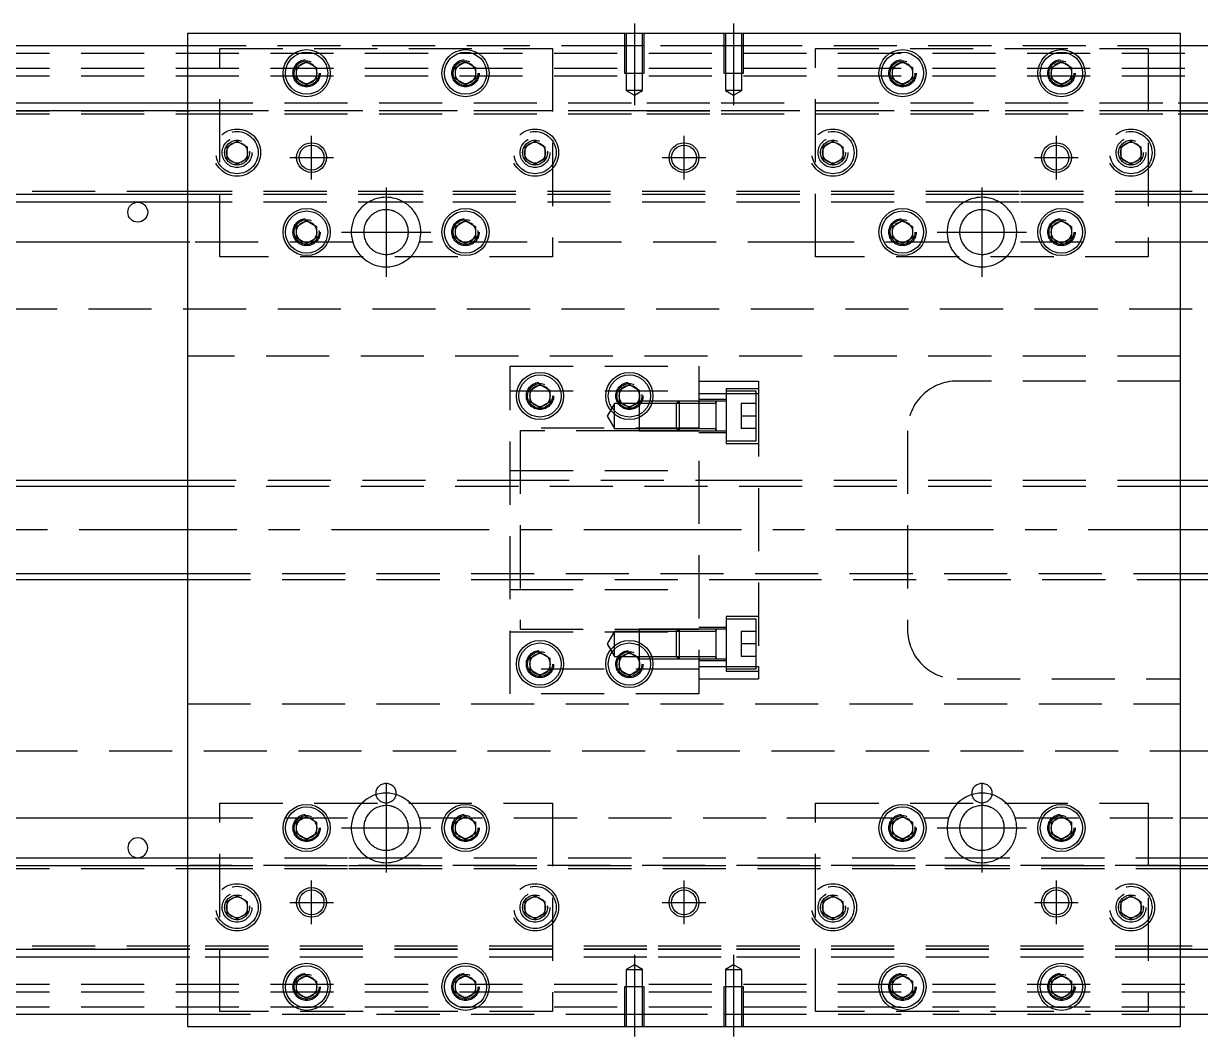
# Model space of a CAD drawing. Extents: x -20 to 932, y -270 to 102.
# Drawn here: x 217 to 454, y -102 to 102 of the extents above; entities that cross this region are included whole.
import ezdxf

# ---------------------------------------------------------------- set-up
doc = ezdxf.new("R2010")
doc.units = 0
doc.linetypes.add('CENTER', pattern=[50.8, 31.75, -6.35, 6.35, -6.35])
doc.linetypes.add('DASHED', pattern=[19.05, 12.7, -6.35])
doc.layers.get('0').update_dxf_attribs({"linetype": 'CONTINUOUS'})
doc.layers.add('CENTER', color=1, linetype='CENTER')

msp = doc.modelspace()

# ---------------------------------------------------------------- linework, layer by layer
at = {"color": 7, "linetype": 'CONTINUOUS'}
for p, q in [((450, 100), (250, 100)), ((250, 100), (250, -100)), ((450, -100), (450, 100)), ((250, 97.5), (0, 97.5)), ((700, 97.5), (450, 97.5)), ((272, 93.1547), (274, 94.309402)), ((272, 90.8453), (272, 93.1547)), ((274, 94.309402), (276, 93.1547)), ((276, 93.1547), (276, 90.8453)), ((304, 93.1547), (306, 94.309402)), ((304, 90.8453), (304, 93.1547)), ((306, 94.309402), (308, 93.1547)), ((308, 93.1547), (308, 90.8453)), ((392, 93.1547), (394, 94.309402)), ((392, 90.8453), (392, 93.1547)), ((394, 94.309402), (396, 93.1547)), ((396, 93.1547), (396, 90.8453)), ((424, 93.1547), (426, 94.309402)), ((424, 90.8453), (424, 93.1547)), ((426, 94.309402), (428, 93.1547)), ((428, 93.1547), (428, 90.8453)), ((274, 89.690598), (272, 90.8453)), ((276, 90.8453), (274, 89.690598)), ((306, 89.690598), (304, 90.8453)), ((308, 90.8453), (306, 89.690598)), ((394, 89.690598), (392, 90.8453)), ((396, 90.8453), (394, 89.690598)), ((426, 89.690598), (424, 90.8453)), ((428, 90.8453), (426, 89.690598)), ((0, 86), (250, 86)), ((450, 86), (700, 86)), ((0, 84.460392), (250, 84.460392)), ((450, 84.460392), (700, 84.460392)), ((250, 67.539608), (0, 67.539608)), ((700, 67.539608), (450, 67.539608)), ((250, 66), (0, 66)), ((700, 66), (450, 66)), ((272, 61.1547), (274, 62.309402)), ((274, 62.309402), (276, 61.1547)), ((304, 61.1547), (306, 62.309402)), ((306, 62.309402), (308, 61.1547)), ((392, 61.1547), (394, 62.309402)), ((394, 62.309402), (396, 61.1547)), ((424, 61.1547), (426, 62.309402)), ((426, 62.309402), (428, 61.1547)), ((272, 58.8453), (272, 61.1547)), ((276, 61.1547), (276, 58.8453)), ((304, 58.8453), (304, 61.1547)), ((308, 61.1547), (308, 58.8453)), ((392, 58.8453), (392, 61.1547)), ((396, 61.1547), (396, 58.8453)), ((424, 58.8453), (424, 61.1547)), ((428, 61.1547), (428, 58.8453)), ((250, 58), (176.708204, 58)), ((274, 57.690598), (272, 58.8453)), ((276, 58.8453), (274, 57.690598)), ((306, 57.690598), (304, 58.8453)), ((308, 58.8453), (306, 57.690598)), ((394, 57.690598), (392, 58.8453)), ((396, 58.8453), (394, 57.690598)), ((426, 57.690598), (424, 58.8453)), ((428, 58.8453), (426, 57.690598)), ((523.291796, 58), (450, 58)), ((319, 28.1547), (321, 29.309402)), ((321, 29.309402), (323, 28.1547)), ((337, 28.1547), (339, 29.309402)), ((339, 29.309402), (341, 28.1547)), ((319, 25.8453), (319, 28.1547)), ((323, 28.1547), (323, 25.8453)), ((337, 25.8453), (337, 28.1547)), ((341, 28.1547), (341, 25.8453)), ((321, 24.690598), (319, 25.8453)), ((323, 25.8453), (321, 24.690598)), ((339, 24.690598), (337, 25.8453)), ((341, 25.8453), (339, 24.690598)), ((356.5, 25.449674), (356.5, 25.949678)), ((356.5, 19.949668), (356.5, 20.449674)), ((250, 10), (28, 10)), ((643, 10), (450, 10)), ((28, -10), (250, -10)), ((450, -10), (643, -10)), ((319, -25.8453), (321, -24.690598)), ((319, -28.1547), (319, -25.8453)), ((321, -24.690598), (323, -25.8453)), ((323, -25.8453), (323, -28.1547)), ((337, -25.8453), (339, -24.690598)), ((337, -28.1547), (337, -25.8453)), ((339, -24.690598), (341, -25.8453)), ((341, -25.8453), (341, -28.1547)), ((356.5, -25.949678), (356.5, -25.94865)), ((321, -29.309402), (319, -28.1547)), ((323, -28.1547), (321, -29.309402)), ((339, -29.309402), (337, -28.1547)), ((341, -28.1547), (339, -29.309402)), ((176.708204, -58), (250, -58)), ((272, -58.8453), (274, -57.690598)), ((272, -61.1547), (272, -58.8453)), ((274, -57.690598), (276, -58.8453)), ((276, -58.8453), (276, -61.1547)), ((304, -58.8453), (306, -57.690598)), ((304, -61.1547), (304, -58.8453)), ((306, -57.690598), (308, -58.8453)), ((308, -58.8453), (308, -61.1547)), ((392, -58.8453), (394, -57.690598)), ((392, -61.1547), (392, -58.8453)), ((394, -57.690598), (396, -58.8453)), ((396, -58.8453), (396, -61.1547)), ((424, -58.8453), (426, -57.690598)), ((424, -61.1547), (424, -58.8453)), ((426, -57.690598), (428, -58.8453)), ((428, -58.8453), (428, -61.1547)), ((450, -58), (523.291796, -58)), ((274, -62.309402), (272, -61.1547)), ((276, -61.1547), (274, -62.309402)), ((306, -62.309402), (304, -61.1547)), ((308, -61.1547), (306, -62.309402)), ((394, -62.309402), (392, -61.1547)), ((396, -61.1547), (394, -62.309402)), ((426, -62.309402), (424, -61.1547)), ((428, -61.1547), (426, -62.309402)), ((0, -66), (250, -66)), ((450, -66), (700, -66)), ((0, -67.539608), (250, -67.539608)), ((450, -67.539608), (700, -67.539608)), ((250, -84.460392), (0, -84.460392)), ((700, -84.460392), (450, -84.460392)), ((250, -86), (0, -86)), ((700, -86), (450, -86)), ((272, -90.8453), (274, -89.690598)), ((274, -89.690598), (276, -90.8453)), ((304, -90.8453), (306, -89.690598)), ((306, -89.690598), (308, -90.8453)), ((392, -90.8453), (394, -89.690598)), ((394, -89.690598), (396, -90.8453)), ((424, -90.8453), (426, -89.690598)), ((426, -89.690598), (428, -90.8453)), ((272, -93.1547), (272, -90.8453)), ((276, -90.8453), (276, -93.1547)), ((304, -93.1547), (304, -90.8453)), ((308, -90.8453), (308, -93.1547)), ((392, -93.1547), (392, -90.8453)), ((396, -90.8453), (396, -93.1547)), ((424, -93.1547), (424, -90.8453)), ((428, -90.8453), (428, -93.1547)), ((274, -94.309402), (272, -93.1547)), ((276, -93.1547), (274, -94.309402)), ((306, -94.309402), (304, -93.1547)), ((308, -93.1547), (306, -94.309402)), ((394, -94.309402), (392, -93.1547)), ((396, -93.1547), (394, -94.309402)), ((426, -94.309402), (424, -93.1547)), ((428, -93.1547), (426, -94.309402)), ((0, -97.5), (250, -97.5)), ((450, -97.5), (700, -97.5)), ((250, -100), (450, -100))]:
    msp.add_line(p, q, dxfattribs=at)
at = {"color": 3, "linetype": 'DASHED'}
for p, q in [((338.000006, 100), (338.000006, 92)), ((338.35, 100), (338.35, 92)), ((341.65, 92), (341.65, 100)), ((341.999994, 92), (341.999994, 100)), ((358.000006, 100), (358.000006, 92)), ((358.35, 100), (358.35, 92)), ((361.65, 92), (361.65, 100)), ((361.999994, 92), (361.999994, 100)), ((338.000006, 97.5), (250, 97.5)), ((341.999994, 97.5), (338.000006, 97.5)), ((358.000006, 97.5), (341.999994, 97.5)), ((361.999994, 97.5), (358.000006, 97.5)), ((450, 97.5), (361.999994, 97.5)), ((0, 96), (700, 96)), ((256.5, 55), (256.5, 97)), ((256.5, 97), (323.5, 97)), ((323.5, 97), (323.5, 55)), ((376.5, 97), (443.5, 97)), ((376.5, 55), (376.5, 97)), ((443.5, 97), (443.5, 55)), ((0, 93), (700, 93)), ((0, 91.5), (700, 91.5)), ((338.000006, 92), (341.999994, 92)), ((338.35, 92), (338.35, 88.5)), ((341.65, 88.5), (341.65, 92)), ((358.000006, 92), (361.999994, 92)), ((358.35, 92), (358.35, 88.5)), ((361.65, 88.5), (361.65, 92)), ((391.5, 92), (391.518502, 92.303588)), ((423.5, 92), (423.512884, 92.253488)), ((341.65, 88.5), (338.35, 88.5)), ((338.35, 88.5), (340, 87.547372)), ((340, 87.547372), (341.65, 88.5)), ((361.65, 88.5), (358.35, 88.5)), ((358.35, 88.5), (360, 87.547372)), ((360, 87.547372), (361.65, 88.5)), ((250, 86), (250.5, 86)), ((250.5, 86), (342.5, 86)), ((342.5, 86), (357.5, 86)), ((357.5, 86), (449.5, 86)), ((449.5, 86), (450, 86)), ((0, 84.403994), (250.5, 84.403994)), ((0, 83.8), (250.5, 83.8)), ((250, 84.460392), (250.5, 84.460392)), ((250.5, 84.460392), (342.5, 84.460392)), ((342.5, 84.403994), (250.5, 84.403994)), ((250.5, 83.8), (342.5, 83.8)), ((342.5, 84.460392), (357.5, 84.460392)), ((342.5, 84.403994), (357.5, 84.403994)), ((342.5, 83.8), (357.5, 83.8)), ((357.5, 84.460392), (449.5, 84.460392)), ((449.5, 84.403994), (357.5, 84.403994)), ((357.5, 83.8), (449.5, 83.8)), ((449.5, 84.460392), (450, 84.460392)), ((449.5, 84.403994), (700, 84.403994)), ((449.5, 83.8), (700, 83.8)), ((258, 77.1547), (260, 78.309402)), ((260, 78.309402), (262, 77.1547)), ((318, 77.1547), (320, 78.309402)), ((320, 78.309402), (322, 77.1547)), ((378, 77.1547), (380, 78.309402)), ((380, 78.309402), (382, 77.1547)), ((438, 77.1547), (440, 78.309402)), ((440, 78.309402), (442, 77.1547)), ((258, 74.8453), (258, 77.1547)), ((262, 77.1547), (262, 74.8453)), ((262.483582, 76.286038), (262.5, 76)), ((318, 74.8453), (318, 77.1547)), ((322, 77.1547), (322, 74.8453)), ((322.483582, 76.286038), (322.5, 76)), ((377.5, 76), (377.534018, 76.411016)), ((378, 74.8453), (378, 77.1547)), ((382, 77.1547), (382, 74.8453)), ((437.5, 76), (437.534018, 76.411016)), ((438, 74.8453), (438, 77.1547)), ((442, 77.1547), (442, 74.8453)), ((260, 73.690598), (258, 74.8453)), ((262, 74.8453), (260, 73.690598)), ((320, 73.690598), (318, 74.8453)), ((322, 74.8453), (320, 73.690598)), ((380, 73.690598), (378, 74.8453)), ((382, 74.8453), (380, 73.690598)), ((440, 73.690598), (438, 74.8453)), ((442, 74.8453), (440, 73.690598)), ((250.5, 68.2), (0, 68.2)), ((250.5, 67.596006), (0, 67.596006)), ((250.5, 67.539608), (250, 67.539608)), ((449.5, 68.2), (250.5, 68.2)), ((449.5, 67.596006), (250.5, 67.596006)), ((449.5, 67.539608), (250.5, 67.539608)), ((297.5, 68.2), (282.5, 68.2)), ((297.5, 67.596006), (282.5, 67.596006)), ((297.5, 67.539608), (282.5, 67.539608)), ((417.5, 68.2), (402.5, 68.2)), ((417.5, 67.596006), (402.5, 67.596006)), ((417.5, 67.539608), (402.5, 67.539608)), ((700, 68.2), (449.5, 68.2)), ((700, 67.596006), (449.5, 67.596006)), ((450, 67.539608), (449.5, 67.539608)), ((250.5, 66), (250, 66)), ((449.5, 66), (250.5, 66)), ((297.5, 66), (282.5, 66)), ((417.5, 66), (402.5, 66)), ((450, 66), (449.5, 66)), ((276.483582, 60.286038), (276.5, 60)), ((308.483582, 60.286038), (308.5, 60)), ((391.5, 60), (391.518502, 60.303588)), ((423.5, 60), (423.512884, 60.253488)), ((250.5, 58), (250, 58)), ((283.291796, 58), (250.5, 58)), ((375.535898, 58), (296.708204, 58)), ((305.464102, 58), (305.359688, 58)), ((306.640312, 58), (306.535898, 58)), ((371.25, 58), (370.691578, 58)), ((373.112542, 58), (371.25, 58)), ((373.5, 58), (373.112542, 58)), ((374.359688, 58), (373.5, 58)), ((374.464102, 58), (374.359688, 58)), ((375.640312, 58), (375.535898, 58)), ((376.5, 58), (375.640312, 58)), ((376.887458, 58), (376.5, 58)), ((378.75, 58), (376.887458, 58)), ((379.308422, 58), (378.75, 58)), ((403.291796, 58), (379.308422, 58)), ((449.5, 58), (416.708204, 58)), ((450, 58), (449.5, 58)), ((323.5, 55), (256.5, 55)), ((443.5, 55), (376.5, 55)), ((700, 44.5), (5.640312, 44.5)), ((450, 35), (250, 35)), ((315, 33), (353, 33)), ((315, -33), (315, 33)), ((353, 33), (353, -33)), ((353, 30), (365, 30)), ((358.5, 28.449674), (358.5, 17.449674)), ((365, 28.449674), (358.5, 28.449674)), ((365, 30), (365, 27.495454)), ((450, 30), (405, 30)), ((315, 28), (353, 28)), ((318.5, 27), (318.518502, 27.303588)), ((341.483582, 27.286038), (341.5, 27)), ((353, 27.495454), (365, 27.495454)), ((358.5, 26.249674), (353, 26.249674)), ((364.5, 27.949674), (358.5, 27.949674)), ((364.5, 17.949674), (364.5, 27.949674)), ((365, 27.495454), (365, -27.495454)), ((336, 25.449674), (334.556624, 22.949674)), ((336, 20.449674), (336, 25.449674)), ((337.583494, 25.449674), (336, 25.449674)), ((337.59475, 25.439464), (337.583494, 25.449674)), ((340.416436, 25.449674), (337.583494, 25.449674)), ((340.416506, 25.449674), (340.32061, 25.367214)), ((341, 25.449674), (340.416436, 25.449674)), ((341.268656, 25.949668), (341, 25.949668)), ((341, 25.8453), (341, 25.5)), ((341, 25.5), (341, 25.112542)), ((348.49998, 25.449674), (341, 25.449674)), ((341, 25.112542), (341, 23.25)), ((341.541516, 25.949668), (341.268656, 25.949668)), ((343.118168, 25.949668), (341.541516, 25.949668)), ((343.632418, 25.949668), (343.118168, 25.949668)), ((348.99998, 25.949668), (343.632418, 25.949668)), ((349, 25.949674), (348.5, 25.449674)), ((348.5, 20.449674), (348.5, 25.449674)), ((353, 25.449674), (348.5, 25.449674)), ((353, 25.949668), (348.999994, 25.949668)), ((349, 25.949674), (349, 19.949674)), ((353, 25.949674), (349, 25.949674)), ((356.505, 25.949674), (353.00002, 25.949674)), ((356.5, 25.449674), (353.00002, 25.449674)), ((358.5, 25.949674), (356.495, 25.949674)), ((356.5, 25.599876), (356.5, 25.949674)), ((356.5, 25.949674), (356.5, 25.599876)), ((356.5, 20.29947), (356.5, 25.599876)), ((361.5, 25.449674), (361.5, 22.949674)), ((364.5, 25.449674), (361.5, 25.449674)), ((334.556624, 22.949674), (336, 20.449674)), ((341, 23.25), (341, 22.691578)), ((341, 22.691578), (341, 19.949678)), ((361.5, 22.949674), (361.5, 20.449674)), ((364.5, 22.949674), (361.5, 22.949674)), ((353, 20.5), (315, 20.5)), ((317, 20), (317, -20)), ((341, 20), (317, 20)), ((336, 20.449674), (341, 20.449674)), ((341, 20.449674), (348.49998, 20.449674)), ((348.949674, 20), (341, 20)), ((341, 19.949678), (348.99998, 19.949678)), ((348.5, 20.449674), (353, 20.449674)), ((348.5, 20.449674), (349, 19.949674)), ((353, 20), (348.949674, 20)), ((348.999994, 19.949678), (353, 19.949678)), ((349, 19.949674), (353, 19.949674)), ((353, 19.649674), (358.5, 19.649674)), ((353.00002, 20.449674), (356.5, 20.449674)), ((353.00002, 19.949674), (356.505, 19.949674)), ((356.495, 19.949674), (358.5, 19.949674)), ((356.5, 19.949674), (356.5, 20.29947)), ((356.5, 20.29947), (356.5, 19.949674)), ((364.5, 20.449674), (361.5, 20.449674)), ((395, 20), (395, -20)), ((358.5, 17.949674), (364.5, 17.949674)), ((358.5, 17.449674), (365, 17.449674)), ((315, 12), (353, 12)), ((317, 10), (250, 10)), ((365, 10), (317, 10)), ((450, 10), (365, 10)), ((450, 8.75), (250, 8.75)), ((250, -8.75), (450, -8.75)), ((250, -10), (317, -10)), ((317, -10), (365, -10)), ((365, -10), (450, -10)), ((315, -12), (353, -12)), ((358.5, -17.449674), (358.5, -28.449674)), ((365, -17.449674), (358.5, -17.449674)), ((364.5, -17.949674), (358.5, -17.949674)), ((364.5, -27.949674), (364.5, -17.949674)), ((315, -20.5), (353, -20.5)), ((317, -20), (341, -20)), ((336, -20.449674), (334.556624, -22.949674)), ((336, -25.449674), (336, -20.449674)), ((341, -20.449674), (336, -20.449674)), ((341, -19.949678), (341, -22.691578)), ((348.99998, -19.949678), (341, -19.949678)), ((341, -20), (348.949674, -20)), ((348.49998, -20.449674), (341, -20.449674)), ((349, -19.949674), (348.5, -20.449674)), ((348.5, -25.449674), (348.5, -20.449674)), ((353, -20.449674), (348.5, -20.449674)), ((348.949674, -20), (353, -20)), ((353, -19.949678), (348.999994, -19.949678)), ((349, -19.949674), (349, -25.949674)), ((353, -19.949674), (349, -19.949674)), ((358.5, -19.649674), (353, -19.649674)), ((356.505, -19.949674), (353.00002, -19.949674)), ((356.5, -20.449674), (353.00002, -20.449674)), ((358.5, -19.949674), (356.495, -19.949674)), ((356.5, -20.29947), (356.5, -19.949674)), ((356.5, -19.949674), (356.5, -20.29947)), ((356.5, -25.599876), (356.5, -20.29947)), ((361.5, -20.449674), (361.5, -22.949674)), ((364.5, -20.449674), (361.5, -20.449674)), ((334.556624, -22.949674), (336, -25.449674)), ((341, -22.691578), (341, -23.25)), ((341, -23.25), (341, -25.112542)), ((364.5, -22.949674), (361.5, -22.949674)), ((361.5, -22.949674), (361.5, -25.449674)), ((336, -25.449674), (337.583654, -25.449674)), ((337.583654, -25.449674), (340.416258, -25.449674)), ((340.416258, -25.449674), (341, -25.449674)), ((341, -25.112542), (341, -25.5)), ((341, -25.449674), (348.49998, -25.449674)), ((341, -25.5), (341, -25.8453)), ((341, -25.949668), (341.268656, -25.949668)), ((341.268656, -25.949668), (341.541516, -25.949668)), ((341.541516, -25.949668), (343.118168, -25.949668)), ((343.118168, -25.949668), (343.632418, -25.949668)), ((343.632418, -25.949668), (348.99998, -25.949668)), ((348.5, -25.449674), (353, -25.449674)), ((348.5, -25.449674), (349, -25.949674)), ((348.999994, -25.949668), (353, -25.949668)), ((349, -25.949674), (353, -25.949674)), ((353.00002, -25.449674), (356.5, -25.449674)), ((353.00002, -25.949674), (356.505, -25.949674)), ((356.495, -25.949674), (358.5, -25.949674)), ((356.5, -25.949674), (356.5, -25.599876)), ((356.5, -25.599876), (356.5, -25.949674)), ((364.5, -25.449674), (361.5, -25.449674)), ((353, -28), (315, -28)), ((318.5, -27), (318.518502, -26.696412)), ((336.5, -27), (336.518502, -26.696412)), ((353, -26.249674), (358.5, -26.249674)), ((353, -27.495454), (365, -27.495454)), ((358.5, -27.949674), (364.5, -27.949674)), ((365, -27.495454), (365, -30)), ((353, -30), (365, -30)), ((358.5, -28.449674), (365, -28.449674)), ((405, -30), (450, -30)), ((353, -33), (315, -33)), ((250, -35), (450, -35)), ((5.640312, -44.5), (700, -44.5)), ((256.5, -97), (256.5, -55)), ((256.5, -55), (323.5, -55)), ((323.5, -55), (323.5, -97)), ((376.5, -55), (443.5, -55)), ((376.5, -97), (376.5, -55)), ((443.5, -55), (443.5, -97)), ((250, -58), (250.5, -58)), ((250.5, -58), (283.291796, -58)), ((296.708204, -58), (376.887458, -58)), ((305.359688, -58), (305.464102, -58)), ((306.535898, -58), (306.640312, -58)), ((370.691578, -58), (371.25, -58)), ((371.25, -58), (373.112542, -58)), ((373.112542, -58), (373.5, -58)), ((373.5, -58), (374.359688, -58)), ((374.359688, -58), (374.464102, -58)), ((375.535898, -58), (375.640312, -58)), ((375.640312, -58), (376.5, -58)), ((376.887458, -58), (378.75, -58)), ((378.75, -58), (379.308422, -58)), ((379.308422, -58), (403.291796, -58)), ((416.708204, -58), (450, -58)), ((271.5, -60), (271.512884, -59.746512)), ((396.483582, -59.713962), (396.5, -60)), ((250, -66), (250.5, -66)), ((250.5, -66), (449.5, -66)), ((282.5, -66), (297.5, -66)), ((402.5, -66), (417.5, -66)), ((449.5, -66), (450, -66)), ((0, -67.596006), (250.5, -67.596006)), ((0, -68.2), (250.5, -68.2)), ((250, -67.539608), (250.5, -67.539608)), ((250.5, -67.539608), (449.5, -67.539608)), ((449.5, -67.596006), (250.5, -67.596006)), ((250.5, -68.2), (449.5, -68.2)), ((282.5, -67.539608), (297.5, -67.539608)), ((282.5, -67.596006), (297.5, -67.596006)), ((282.5, -68.2), (297.5, -68.2)), ((402.5, -67.539608), (417.5, -67.539608)), ((402.5, -67.596006), (417.5, -67.596006)), ((402.5, -68.2), (417.5, -68.2)), ((449.5, -67.539608), (450, -67.539608)), ((449.5, -67.596006), (700, -67.596006)), ((449.5, -68.2), (700, -68.2)), ((258, -74.8453), (260, -73.690598)), ((258, -77.1547), (258, -74.8453)), ((260, -73.690598), (262, -74.8453)), ((262, -74.8453), (262, -77.1547)), ((262.483582, -75.713962), (262.5, -76)), ((318, -74.8453), (320, -73.690598)), ((318, -77.1547), (318, -74.8453)), ((320, -73.690598), (322, -74.8453)), ((322, -74.8453), (322, -77.1547)), ((322.483582, -75.713962), (322.5, -76)), ((378, -74.8453), (380, -73.690598)), ((378, -77.1547), (378, -74.8453)), ((380, -73.690598), (382, -74.8453)), ((382, -74.8453), (382, -77.1547)), ((382.483582, -75.713962), (382.5, -76)), ((438, -74.8453), (440, -73.690598)), ((438, -77.1547), (438, -74.8453)), ((440, -73.690598), (442, -74.8453)), ((442, -74.8453), (442, -77.1547)), ((442.483582, -75.713962), (442.5, -76)), ((260, -78.309402), (258, -77.1547)), ((262, -77.1547), (260, -78.309402)), ((320, -78.309402), (318, -77.1547)), ((322, -77.1547), (320, -78.309402)), ((380, -78.309402), (378, -77.1547)), ((382, -77.1547), (380, -78.309402)), ((440, -78.309402), (438, -77.1547)), ((442, -77.1547), (440, -78.309402)), ((250.5, -83.8), (0, -83.8)), ((250.5, -84.403994), (0, -84.403994)), ((250.5, -84.460392), (250, -84.460392)), ((342.5, -83.8), (250.5, -83.8)), ((342.5, -84.403994), (250.5, -84.403994)), ((342.5, -84.460392), (250.5, -84.460392)), ((357.5, -83.8), (342.5, -83.8)), ((357.5, -84.403994), (342.5, -84.403994)), ((357.5, -84.460392), (342.5, -84.460392)), ((449.5, -83.8), (357.5, -83.8)), ((449.5, -84.403994), (357.5, -84.403994)), ((449.5, -84.460392), (357.5, -84.460392)), ((700, -83.8), (449.5, -83.8)), ((700, -84.403994), (449.5, -84.403994)), ((450, -84.460392), (449.5, -84.460392)), ((250.5, -86), (250, -86)), ((342.5, -86), (250.5, -86)), ((340, -87.547372), (338.35, -88.5)), ((341.65, -88.5), (340, -87.547372)), ((357.5, -86), (342.5, -86)), ((449.5, -86), (357.5, -86)), ((360, -87.547372), (358.35, -88.5)), ((361.65, -88.5), (360, -87.547372)), ((450, -86), (449.5, -86)), ((338.35, -88.5), (341.65, -88.5)), ((338.35, -88.5), (338.35, -92)), ((341.65, -92), (341.65, -88.5)), ((358.35, -88.5), (361.65, -88.5)), ((358.35, -88.5), (358.35, -92)), ((361.65, -92), (361.65, -88.5)), ((0, -91.5), (700, -91.5)), ((341.999994, -92), (338.000006, -92)), ((338.000006, -92), (338.000006, -100)), ((338.35, -92), (338.35, -100)), ((341.65, -100), (341.65, -92)), ((341.999994, -100), (341.999994, -92)), ((361.999994, -92), (358.000006, -92)), ((358.000006, -92), (358.000006, -100)), ((358.35, -92), (358.35, -100)), ((361.65, -100), (361.65, -92)), ((361.999994, -100), (361.999994, -92)), ((391.5, -92), (391.518502, -91.696412)), ((428.483582, -91.713962), (428.5, -92)), ((0, -93), (700, -93)), ((0, -96), (700, -96)), ((323.5, -97), (256.5, -97)), ((443.5, -97), (376.5, -97)), ((250, -97.5), (338.000006, -97.5)), ((338.000006, -97.5), (341.999994, -97.5)), ((341.999994, -97.5), (358.000006, -97.5)), ((358.000006, -97.5), (361.999994, -97.5)), ((361.999994, -97.5), (450, -97.5))]:
    msp.add_line(p, q, dxfattribs=at)
at = {"color": 3, "linetype": 'CONTINUOUS'}
for p, q in [((250, 8.75), (28, 8.75)), ((643, 8.75), (450, 8.75)), ((28, -8.75), (250, -8.75)), ((450, -8.75), (643, -8.75))]:
    msp.add_line(p, q, dxfattribs=at)
at = {"color": 7, "linetype": 'CONTINUOUS'}
for centre, radius in [((274, 92), 4.75), ((274, 92), 4.25), ((306, 92), 4.75), ((306, 92), 4.25), ((394, 92), 4.75), ((394, 92), 4.25), ((426, 92), 4.75), ((426, 92), 4.25), ((260, 76), 2.1), ((275, 75), 2.5), ((320, 76), 2.1), ((350, 75), 3), ((350, 75), 2.5), ((380, 76), 2.1), ((425, 75), 2.5), ((440, 76), 2.1), ((240, 64), 2), ((274, 60), 4.75), ((274, 60), 4.25), ((306, 60), 4.75), ((306, 60), 4.25), ((394, 60), 4.75), ((394, 60), 4.25), ((426, 60), 4.75), ((426, 60), 4.25), ((321, 27), 4.75), ((321, 27), 4.25), ((339, 27), 4.75), ((339, 27), 4.25), ((321, -27), 4.75), ((321, -27), 4.25), ((339, -27), 4.75), ((339, -27), 4.25), ((274, -60), 4.75), ((274, -60), 4.25), ((306, -60), 4.75), ((306, -60), 4.25), ((394, -60), 4.75), ((394, -60), 4.25), ((426, -60), 4.75), ((426, -60), 4.25), ((275, -75), 2.5), ((350, -75), 3), ((350, -75), 2.5), ((425, -75), 2.5), ((260, -76), 2.1), ((320, -76), 2.1), ((380, -76), 2.1), ((440, -76), 2.1), ((274, -92), 4.75), ((306, -92), 4.75), ((394, -92), 4.75), ((426, -92), 4.75), ((274, -92), 4.25), ((306, -92), 4.25), ((394, -92), 4.25), ((426, -92), 4.25)]:
    msp.add_circle(centre, radius, dxfattribs=at)
at = {"color": 3, "linetype": 'DASHED'}
for centre, radius in [((274, 92), 2.75), ((274, 92), 2.5), ((306, 92), 2.75), ((306, 92), 2.5), ((394, 92), 2.75), ((394, 92), 2.5), ((426, 92), 2.75), ((426, 92), 2.5), ((260, 76), 4.75), ((320, 76), 4.75), ((380, 76), 4.75), ((440, 76), 4.75), ((260, 76), 4.25), ((260, 76), 3), ((260, 76), 2.5), ((320, 76), 4.25), ((320, 76), 3), ((320, 76), 2.5), ((380, 76), 4.25), ((380, 76), 3), ((380, 76), 2.5), ((440, 76), 4.25), ((440, 76), 3), ((440, 76), 2.5), ((274, 60), 2.75), ((274, 60), 2.5), ((306, 60), 2.75), ((306, 60), 2.5), ((394, 60), 2.75), ((394, 60), 2.5), ((426, 60), 2.75), ((426, 60), 2.5), ((321, 27), 2.75), ((321, 27), 2.5), ((339, 27), 2.75), ((339, 27), 2.5), ((321, -27), 2.75), ((321, -27), 2.5), ((339, -27), 2.75), ((339, -27), 2.5), ((290, -53), 2), ((410, -53), 2), ((274, -60), 2.75), ((274, -60), 2.5), ((306, -60), 2.75), ((306, -60), 2.5), ((394, -60), 2.75), ((394, -60), 2.5), ((426, -60), 2.75), ((426, -60), 2.5), ((260, -76), 4.75), ((260, -76), 4.25), ((260, -76), 3), ((320, -76), 4.75), ((320, -76), 4.25), ((320, -76), 3), ((380, -76), 4.75), ((380, -76), 4.25), ((380, -76), 3), ((440, -76), 4.75), ((440, -76), 4.25), ((440, -76), 3), ((260, -76), 2.5), ((320, -76), 2.5), ((380, -76), 2.5), ((440, -76), 2.5), ((274, -92), 2.75), ((274, -92), 2.5), ((306, -92), 2.75), ((306, -92), 2.5), ((394, -92), 2.75), ((394, -92), 2.5), ((426, -92), 2.75), ((426, -92), 2.5)]:
    msp.add_circle(centre, radius, dxfattribs=at)
at = {"color": 3, "linetype": 'CONTINUOUS'}
for centre in [(275, 75), (425, 75), (275, -75), (425, -75)]:
    msp.add_circle(centre, 3, dxfattribs=at)
at = {"color": 7, "linetype": 'CONTINUOUS'}
for centre, radius, start, end in [((274, 92), 2.1, 162.24721, 180), ((274, 92), 2.1, 137.75279, 162.24721), ((274, 92), 2.1, 102.24721, 137.75279), ((274, 92), 2.1, 77.75279, 102.24721), ((274, 92), 2.1, 42.24721, 77.75279), ((274, 92), 2.1, 17.75279, 42.24721), ((274, 92), 2.1, 342.24721, 17.75279), ((306, 92), 2.1, 162.24721, 180), ((306, 92), 2.1, 137.75279, 162.24721), ((306, 92), 2.1, 102.24721, 137.75279), ((306, 92), 2.1, 77.75279, 102.24721), ((306, 92), 2.1, 42.24721, 77.75279), ((306, 92), 2.1, 17.75279, 42.24721), ((306, 92), 2.1, 342.24721, 17.75279), ((394, 92), 2.1, 162.24721, 180), ((394, 92), 2.1, 137.75279, 162.24721), ((394, 92), 2.1, 102.24721, 137.75279), ((394, 92), 2.1, 77.75279, 102.24721), ((394, 92), 2.1, 42.24721, 77.75279), ((394, 92), 2.1, 17.75279, 42.24721), ((394, 92), 2.1, 342.24721, 17.75279), ((426, 92), 2.1, 162.24721, 180), ((426, 92), 2.1, 137.75279, 162.24721), ((426, 92), 2.1, 102.24721, 137.75279), ((426, 92), 2.1, 77.75279, 102.24721), ((426, 92), 2.1, 42.24721, 77.75279), ((426, 92), 2.1, 17.75279, 42.24721), ((426, 92), 2.1, 342.24721, 17.75279), ((274, 92), 2.1, 180, 197.75279), ((274, 92), 2.1, 197.75279, 222.24721), ((274, 92), 2.1, 222.24721, 257.75279), ((274, 92), 2.1, 282.24721, 317.75279), ((274, 92), 2.1, 317.75279, 342.24721), ((306, 92), 2.1, 180, 197.75279), ((306, 92), 2.1, 197.75279, 222.24721), ((306, 92), 2.1, 222.24721, 257.75279), ((306, 92), 2.1, 282.24721, 317.75279), ((306, 92), 2.1, 317.75279, 342.24721), ((394, 92), 2.1, 180, 197.75279), ((394, 92), 2.1, 197.75279, 222.24721), ((394, 92), 2.1, 222.24721, 257.75279), ((394, 92), 2.1, 282.24721, 317.75279), ((394, 92), 2.1, 317.75279, 342.24721), ((426, 92), 2.1, 180, 197.75279), ((426, 92), 2.1, 197.75279, 222.24721), ((426, 92), 2.1, 222.24721, 257.75279), ((426, 92), 2.1, 282.24721, 317.75279), ((426, 92), 2.1, 317.75279, 342.24721), ((274, 92), 2.1, 257.75279, 282.24721), ((306, 92), 2.1, 257.75279, 282.24721), ((394, 92), 2.1, 257.75279, 282.24721), ((426, 92), 2.1, 257.75279, 282.24721), ((274, 60), 2.1, 102.24721, 137.75279), ((274, 60), 2.1, 77.75279, 102.24721), ((274, 60), 2.1, 42.24721, 77.75279), ((306, 60), 2.1, 102.24721, 137.75279), ((306, 60), 2.1, 77.75279, 102.24721), ((306, 60), 2.1, 42.24721, 77.75279), ((394, 60), 2.1, 102.24721, 137.75279), ((394, 60), 2.1, 77.75279, 102.24721), ((394, 60), 2.1, 42.24721, 77.75279), ((426, 60), 2.1, 102.24721, 137.75279), ((426, 60), 2.1, 77.75279, 102.24721), ((426, 60), 2.1, 42.24721, 77.75279), ((274, 60), 2.1, 162.24721, 180), ((274, 60), 2.1, 180, 197.75279), ((274, 60), 2.1, 137.75279, 162.24721), ((274, 60), 2.1, 197.75279, 222.24721), ((274, 60), 2.1, 17.75279, 42.24721), ((274, 60), 2.1, 317.75279, 342.24721), ((274, 60), 2.1, 342.24721, 17.75279), ((306, 60), 2.1, 162.24721, 180), ((306, 60), 2.1, 180, 197.75279), ((306, 60), 2.1, 137.75279, 162.24721), ((306, 60), 2.1, 197.75279, 222.24721), ((306, 60), 2.1, 17.75279, 42.24721), ((306, 60), 2.1, 317.75279, 342.24721), ((306, 60), 2.1, 342.24721, 17.75279), ((394, 60), 2.1, 162.24721, 180), ((394, 60), 2.1, 180, 197.75279), ((394, 60), 2.1, 137.75279, 162.24721), ((394, 60), 2.1, 197.75279, 222.24721), ((394, 60), 2.1, 17.75279, 42.24721), ((394, 60), 2.1, 317.75279, 342.24721), ((394, 60), 2.1, 342.24721, 17.75279), ((426, 60), 2.1, 162.24721, 180), ((426, 60), 2.1, 180, 197.75279), ((426, 60), 2.1, 137.75279, 162.24721), ((426, 60), 2.1, 197.75279, 222.24721), ((426, 60), 2.1, 17.75279, 42.24721), ((426, 60), 2.1, 317.75279, 342.24721), ((426, 60), 2.1, 342.24721, 17.75279), ((274, 60), 2.1, 222.24721, 257.75279), ((274, 60), 2.1, 257.75279, 282.24721), ((274, 60), 2.1, 282.24721, 317.75279), ((306, 60), 2.1, 222.24721, 257.75279), ((306, 60), 2.1, 257.75279, 282.24721), ((306, 60), 2.1, 282.24721, 317.75279), ((394, 60), 2.1, 222.24721, 257.75279), ((394, 60), 2.1, 257.75279, 282.24721), ((394, 60), 2.1, 282.24721, 317.75279), ((426, 60), 2.1, 222.24721, 257.75279), ((426, 60), 2.1, 257.75279, 282.24721), ((426, 60), 2.1, 282.24721, 317.75279), ((321, 27), 2.1, 102.24721, 137.75279), ((321, 27), 2.1, 77.75279, 102.24721), ((321, 27), 2.1, 42.24721, 77.75279), ((339, 27), 2.1, 102.24721, 137.75279), ((339, 27), 2.1, 77.75279, 102.24721), ((339, 27), 2.1, 42.24721, 77.75279), ((321, 27), 2.1, 162.24721, 180), ((321, 27), 2.1, 180, 197.75279), ((321, 27), 2.1, 137.75279, 162.24721), ((321, 27), 2.1, 197.75279, 222.24721), ((321, 27), 2.1, 17.75279, 42.24721), ((321, 27), 2.1, 317.75279, 342.24721), ((321, 27), 2.1, 342.24721, 17.75279), ((339, 27), 2.1, 162.24721, 180), ((339, 27), 2.1, 180, 197.75279), ((339, 27), 2.1, 137.75279, 162.24721), ((339, 27), 2.1, 197.75279, 222.24721), ((339, 27), 2.1, 17.75279, 42.24721), ((339, 27), 2.1, 317.75279, 342.24721), ((339, 27), 2.1, 342.24721, 17.75279), ((321, 27), 2.1, 222.24721, 257.75279), ((321, 27), 2.1, 257.75279, 282.24721), ((321, 27), 2.1, 282.24721, 317.75279), ((339, 27), 2.1, 222.24721, 257.75279), ((339, 27), 2.1, 257.75279, 282.24721), ((339, 27), 2.1, 282.24721, 317.75279), ((321, -27), 2.1, 137.75279, 162.24721), ((321, -27), 2.1, 102.24721, 137.75279), ((321, -27), 2.1, 77.75279, 102.24721), ((321, -27), 2.1, 42.24721, 77.75279), ((321, -27), 2.1, 17.75279, 42.24721), ((339, -27), 2.1, 137.75279, 162.24721), ((339, -27), 2.1, 102.24721, 137.75279), ((339, -27), 2.1, 77.75279, 102.24721), ((339, -27), 2.1, 42.24721, 77.75279), ((339, -27), 2.1, 17.75279, 42.24721), ((321, -27), 2.1, 162.24721, 180), ((321, -27), 2.1, 180, 197.75279), ((321, -27), 2.1, 197.75279, 222.24721), ((321, -27), 2.1, 222.24721, 257.75279), ((321, -27), 2.1, 282.24721, 317.75279), ((321, -27), 2.1, 317.75279, 342.24721), ((321, -27), 2.1, 342.24721, 17.75279), ((339, -27), 2.1, 162.24721, 180), ((339, -27), 2.1, 180, 197.75279), ((339, -27), 2.1, 197.75279, 222.24721), ((339, -27), 2.1, 222.24721, 257.75279), ((339, -27), 2.1, 282.24721, 317.75279), ((339, -27), 2.1, 317.75279, 342.24721), ((339, -27), 2.1, 342.24721, 17.75279), ((321, -27), 2.1, 257.75279, 282.24721), ((339, -27), 2.1, 257.75279, 282.24721), ((274, -60), 2.1, 137.75279, 162.24721), ((274, -60), 2.1, 102.24721, 137.75279), ((274, -60), 2.1, 77.75279, 102.24721), ((274, -60), 2.1, 42.24721, 77.75279), ((274, -60), 2.1, 17.75279, 42.24721), ((306, -60), 2.1, 137.75279, 162.24721), ((306, -60), 2.1, 102.24721, 137.75279), ((306, -60), 2.1, 77.75279, 102.24721), ((306, -60), 2.1, 42.24721, 77.75279), ((306, -60), 2.1, 17.75279, 42.24721), ((394, -60), 2.1, 137.75279, 162.24721), ((394, -60), 2.1, 102.24721, 137.75279), ((394, -60), 2.1, 77.75279, 102.24721), ((394, -60), 2.1, 42.24721, 77.75279), ((394, -60), 2.1, 17.75279, 42.24721), ((426, -60), 2.1, 137.75279, 162.24721), ((426, -60), 2.1, 102.24721, 137.75279), ((426, -60), 2.1, 77.75279, 102.24721), ((426, -60), 2.1, 42.24721, 77.75279), ((426, -60), 2.1, 17.75279, 42.24721), ((274, -60), 2.1, 162.24721, 180), ((274, -60), 2.1, 180, 197.75279), ((274, -60), 2.1, 197.75279, 222.24721), ((274, -60), 2.1, 222.24721, 257.75279), ((274, -60), 2.1, 282.24721, 317.75279), ((274, -60), 2.1, 317.75279, 342.24721), ((274, -60), 2.1, 342.24721, 17.75279), ((306, -60), 2.1, 162.24721, 180), ((306, -60), 2.1, 180, 197.75279), ((306, -60), 2.1, 197.75279, 222.24721), ((306, -60), 2.1, 222.24721, 257.75279), ((306, -60), 2.1, 282.24721, 317.75279), ((306, -60), 2.1, 317.75279, 342.24721), ((306, -60), 2.1, 342.24721, 17.75279), ((394, -60), 2.1, 162.24721, 180), ((394, -60), 2.1, 180, 197.75279), ((394, -60), 2.1, 197.75279, 222.24721), ((394, -60), 2.1, 222.24721, 257.75279), ((394, -60), 2.1, 282.24721, 317.75279), ((394, -60), 2.1, 317.75279, 342.24721), ((394, -60), 2.1, 342.24721, 17.75279), ((426, -60), 2.1, 162.24721, 180), ((426, -60), 2.1, 180, 197.75279), ((426, -60), 2.1, 197.75279, 222.24721), ((426, -60), 2.1, 222.24721, 257.75279), ((426, -60), 2.1, 282.24721, 317.75279), ((426, -60), 2.1, 317.75279, 342.24721), ((426, -60), 2.1, 342.24721, 17.75279), ((240, -64), 2, 90, 270), ((240, -64), 2, 270, 90), ((274, -60), 2.1, 257.75279, 282.24721), ((306, -60), 2.1, 257.75279, 282.24721), ((394, -60), 2.1, 257.75279, 282.24721), ((426, -60), 2.1, 257.75279, 282.24721), ((274, -92), 2.1, 102.24721, 137.75279), ((274, -92), 2.1, 77.75279, 102.24721), ((274, -92), 2.1, 42.24721, 77.75279), ((306, -92), 2.1, 102.24721, 137.75279), ((306, -92), 2.1, 77.75279, 102.24721), ((306, -92), 2.1, 42.24721, 77.75279), ((394, -92), 2.1, 102.24721, 137.75279), ((394, -92), 2.1, 77.75279, 102.24721), ((394, -92), 2.1, 42.24721, 77.75279), ((426, -92), 2.1, 102.24721, 137.75279), ((426, -92), 2.1, 77.75279, 102.24721), ((426, -92), 2.1, 42.24721, 77.75279), ((274, -92), 2.1, 162.24721, 180), ((274, -92), 2.1, 180, 197.75279), ((274, -92), 2.1, 137.75279, 162.24721), ((274, -92), 2.1, 17.75279, 42.24721), ((274, -92), 2.1, 342.24721, 17.75279), ((306, -92), 2.1, 162.24721, 180), ((306, -92), 2.1, 180, 197.75279), ((306, -92), 2.1, 137.75279, 162.24721), ((306, -92), 2.1, 17.75279, 42.24721), ((306, -92), 2.1, 342.24721, 17.75279), ((394, -92), 2.1, 162.24721, 180), ((394, -92), 2.1, 180, 197.75279), ((394, -92), 2.1, 137.75279, 162.24721), ((394, -92), 2.1, 17.75279, 42.24721), ((394, -92), 2.1, 342.24721, 17.75279), ((426, -92), 2.1, 162.24721, 180), ((426, -92), 2.1, 180, 197.75279), ((426, -92), 2.1, 137.75279, 162.24721), ((426, -92), 2.1, 17.75279, 42.24721), ((426, -92), 2.1, 342.24721, 17.75279), ((274, -92), 2.1, 197.75279, 222.24721), ((274, -92), 2.1, 222.24721, 257.75279), ((274, -92), 2.1, 257.75279, 282.24721), ((274, -92), 2.1, 282.24721, 317.75279), ((274, -92), 2.1, 317.75279, 342.24721), ((306, -92), 2.1, 197.75279, 222.24721), ((306, -92), 2.1, 222.24721, 257.75279), ((306, -92), 2.1, 257.75279, 282.24721), ((306, -92), 2.1, 282.24721, 317.75279), ((306, -92), 2.1, 317.75279, 342.24721), ((394, -92), 2.1, 197.75279, 222.24721), ((394, -92), 2.1, 222.24721, 257.75279), ((394, -92), 2.1, 257.75279, 282.24721), ((394, -92), 2.1, 282.24721, 317.75279), ((394, -92), 2.1, 317.75279, 342.24721), ((426, -92), 2.1, 197.75279, 222.24721), ((426, -92), 2.1, 222.24721, 257.75279), ((426, -92), 2.1, 257.75279, 282.24721), ((426, -92), 2.1, 282.24721, 317.75279), ((426, -92), 2.1, 317.75279, 342.24721)]:
    msp.add_arc(centre, radius, start, end, dxfattribs=at)
at = {"color": 3, "linetype": 'DASHED'}
for centre, radius, start, end in [((290, 60), 7, 58.997281, 121.002719), ((410, 60), 7, 58.997281, 121.002719), ((290, 60), 7, 121.002719, 196.60155), ((290, 60), 4.5, 75.659424, 180), ((290, 60), 4.5, 65.521494, 75.659424), ((290, 60), 4.5, 36.559306, 65.521494), ((290, 60), 7, 32.461745, 58.997281), ((410, 60), 7, 121.002719, 196.60155), ((410, 60), 4.5, 75.659424, 180), ((410, 60), 4.5, 65.521494, 75.659424), ((410, 60), 4.5, 36.559306, 65.521494), ((410, 60), 7, 32.461745, 58.997281), ((290, 60), 4.5, 31.586338, 36.559306), ((290, 60), 4.5, 23.073918, 31.586338), ((290, 60), 4.5, 21.057559, 23.073918), ((290, 60), 7, 18.03032, 32.461745), ((290, 60), 7, 343.39845, 18.03032), ((410, 60), 4.5, 31.586338, 36.559306), ((410, 60), 4.5, 23.073918, 31.586338), ((410, 60), 4.5, 21.057559, 23.073918), ((410, 60), 7, 18.03032, 32.461745), ((410, 60), 7, 343.39845, 18.03032), ((290, 60), 4.5, 180, 284.340576), ((290, 60), 4.5, 338.942441, 21.057559), ((410, 60), 4.5, 180, 284.340576), ((410, 60), 4.5, 338.942441, 21.057559), ((290, 60), 7, 196.60155, 225.584691), ((290, 60), 4.5, 294.478506, 323.440694), ((290, 60), 4.5, 323.440694, 328.413662), ((290, 60), 4.5, 328.413662, 336.926082), ((290, 60), 4.5, 336.926082, 338.942441), ((290, 60), 7, 327.538255, 341.96968), ((290, 60), 7, 341.96968, 343.39845), ((410, 60), 7, 196.60155, 225.584691), ((410, 60), 4.5, 294.478506, 323.440694), ((410, 60), 4.5, 323.440694, 328.413662), ((410, 60), 4.5, 328.413662, 336.926082), ((410, 60), 4.5, 336.926082, 338.942441), ((410, 60), 7, 327.538255, 341.96968), ((410, 60), 7, 341.96968, 343.39845), ((290, 60), 7, 225.584691, 314.415309), ((290, 60), 4.5, 284.340576, 294.478506), ((290, 60), 7, 314.415309, 327.538255), ((410, 60), 7, 225.584691, 314.415309), ((410, 60), 4.5, 284.340576, 294.478506), ((410, 60), 7, 314.415309, 327.538255), ((405, 20), 10, 90, 180), ((405, -20), 10, 180, 270), ((290, -60), 7, 45.584691, 134.415309), ((410, -60), 7, 45.584691, 134.415309), ((290, -60), 7, 134.415309, 163.39845), ((290, -60), 4.5, 75.659424, 180), ((290, -60), 4.5, 65.521494, 75.659424), ((290, -60), 4.5, 36.559306, 65.521494), ((290, -60), 7, 32.461745, 45.584691), ((290, -60), 7, 18.03032, 32.461745), ((410, -60), 7, 134.415309, 163.39845), ((410, -60), 4.5, 75.659424, 180), ((410, -60), 4.5, 65.521494, 75.659424), ((410, -60), 4.5, 36.559306, 65.521494), ((410, -60), 7, 32.461745, 45.584691), ((410, -60), 7, 18.03032, 32.461745), ((271, -60), 4.5, 21.057559, 23.073918), ((290, -60), 7, 163.39845, 238.997281), ((290, -60), 4.5, 31.586338, 36.559306), ((290, -60), 4.5, 23.073918, 31.586338), ((290, -60), 4.5, 338.942441, 21.057559), ((290, -60), 7, 16.60155, 18.03032), ((290, -60), 7, 341.96968, 16.60155), ((410, -60), 7, 163.39845, 238.997281), ((410, -60), 4.5, 31.586338, 36.559306), ((410, -60), 4.5, 23.073918, 31.586338), ((410, -60), 4.5, 338.942441, 21.057559), ((410, -60), 7, 16.60155, 18.03032), ((410, -60), 7, 341.96968, 16.60155), ((290, -60), 4.5, 180, 284.340576), ((290, -60), 4.5, 336.926082, 338.942441), ((410, -60), 4.5, 180, 284.340576), ((410, -60), 4.5, 336.926082, 338.942441), ((429, -60), 4.5, 201.057559, 203.073918), ((290, -60), 4.5, 294.478506, 323.440694), ((290, -60), 7, 301.002719, 327.538255), ((290, -60), 4.5, 323.440694, 328.413662), ((290, -60), 4.5, 328.413662, 336.926082), ((290, -60), 7, 327.538255, 341.96968), ((410, -60), 4.5, 294.478506, 323.440694), ((410, -60), 7, 301.002719, 327.538255), ((410, -60), 4.5, 323.440694, 328.413662), ((410, -60), 4.5, 328.413662, 336.926082), ((410, -60), 7, 327.538255, 341.96968), ((290, -60), 7, 238.997281, 301.002719), ((290, -60), 4.5, 284.340576, 294.478506), ((410, -60), 7, 238.997281, 301.002719), ((410, -60), 4.5, 284.340576, 294.478506)]:
    msp.add_arc(centre, radius, start, end, dxfattribs=at)
at = {"layer": 'CENTER', "color": 1, "linetype": 'CENTER'}
for p, q in [((340, 102), (340, 85.547372)), ((360, 102), (360, 85.547372)), ((275, 70.6), (275, 79.4)), ((350, 70.6), (350, 79.4)), ((425, 70.6), (425, 79.4)), ((270.6, 75), (279.4, 75)), ((345.6, 75), (354.4, 75)), ((420.6, 75), (429.4, 75)), ((290, 69), (290, 51)), ((410, 69), (410, 51)), ((281, 60), (299, 60)), ((401, 60), (419, 60)), ((767.945, 0), (-20, 0)), ((290, -51), (290, -69)), ((410, -51), (410, -69)), ((281, -60), (299, -60)), ((401, -60), (419, -60)), ((275, -79.4), (275, -70.6)), ((350, -79.4), (350, -70.6)), ((425, -79.4), (425, -70.6)), ((270.6, -75), (279.4, -75)), ((345.6, -75), (354.4, -75)), ((420.6, -75), (429.4, -75)), ((340, -85.547372), (340, -102)), ((360, -85.547372), (360, -102))]:
    msp.add_line(p, q, dxfattribs=at)

doc.saveas('drawing.dxf')
